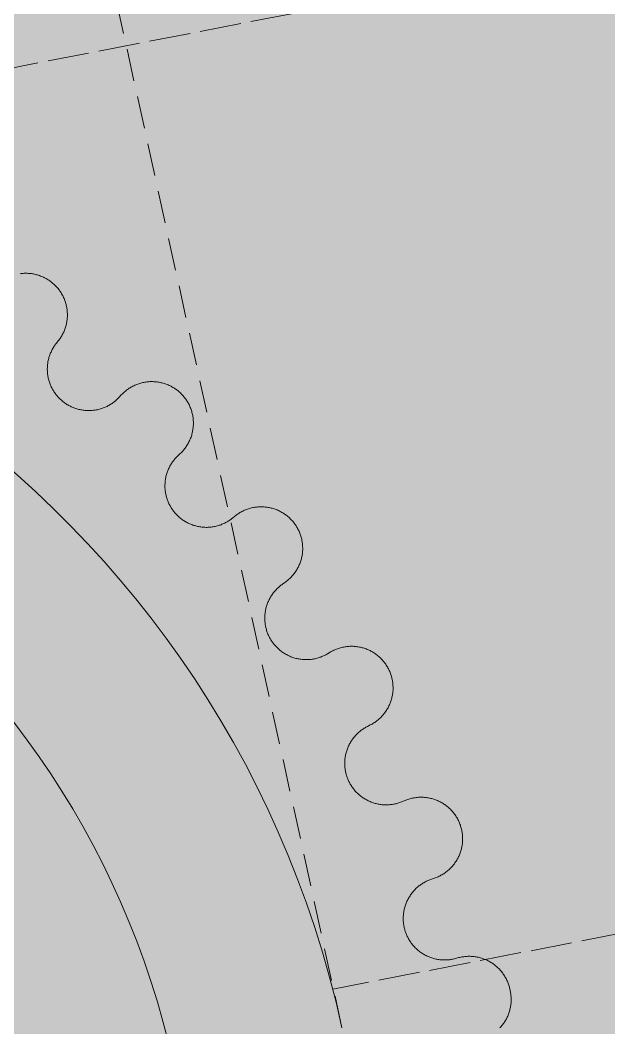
# Model space of a CAD drawing. Header units: millimetres. Extents: x 833941507 to 1669051331, y 817666127 to 1636299673.
# Drawn here: x 834549426.9 to 834549597.8, y 817983330.9 to 817983623.2 of the extents above; entities that cross this region are included whole.
import ezdxf

# ---------------------------------------------------------------- set-up
doc = ezdxf.new("R2010")
doc.units = ezdxf.units.MM
doc.header["$LTSCALE"] = 3
doc.linetypes.add('3A35X-MADL-P-LT-B01-0$0$ACAD_ISO02W033', pattern=[5, 4, -1])
doc.linetypes.add('B0703', pattern=[4.6875, 3.125, -1.5625])
for name, color, linetype, lineweight in [('Hatch (LTC&CB)', 252, 'Continuous', 35), ('UAJ-23FLOR-h', 251, 'Continuous', 9), ('UAJ-24STAI-a', 9, '3A35X-MADL-P-LT-B01-0$0$ACAD_ISO02W033', 13), ('UAJ-25CEIL-z', 8, 'B0703', 9), ('UAJ-42INFI', 1, 'Continuous', 18)]:
    doc.layers.add(name, color=color, linetype=linetype, lineweight=lineweight)
doc.layers.add('UAJ-00XREF', color=7, linetype='Continuous')

# ---------------------------------------------------------------- blocks, each defined once
blk = doc.blocks.new('GBP-LTC-LB01')
at = {"layer": 'UAJ-23FLOR-h'}
h = blk.add_hatch(dxfattribs=at)
h.set_pattern_fill('EARTH,_O', color=256, scale=180, angle=45)
h.set_pattern_definition([(48.9989, (834576001.8, 818046085.3), (-112.727, 1612.5107), [1143, -1143]), (48.9989, (834575678.3, 818046366.6), (-112.727, 1612.5107), [1143, -1143]), (48.9989, (834575354.8, 818046647.8), (-112.727, 1612.5107), [1143, -1143]), (138.9989, (834575340.7, 818046849.3), (-1612.5107, -112.727), [1143, -1143]), (138.9989, (834575621.9, 818047172.8), (-1612.5107, -112.727), [1143, -1143]), (138.9989, (834575903.1, 818047496.3), (-1612.5107, -112.727), [1143, -1143])])
h.paths.add_polyline_path([(834572173.05, 818200349.17), (834310583.74, 818182062.08), (834331502.24, 817882831.69), (834364939.69, 817885169.23), (834473095.7, 818011283.6), (834480533.7, 818020120.4), (834485095.05, 818025709.55), (834491375.7, 818033619), (834497063.4, 818041013), (834493145.8, 818043678.7), (834512788.5, 818074029.25), (834518712.45, 818083675.25), (834526231.3, 818096325.1), (834534646.05, 818111073.05), (834545956, 818131981.3), (834557204.6, 818154198.8), (834564040, 818168496.8), (834570941.16, 818183576.43), (834578367.8, 818200696.3)])
h.paths.add_polyline_path([(834382131.31, 817956469.98), (834418268.73, 817958996.07), (834422062.41, 817963855.9), (834428403.04, 817964299.38), (834467239.2, 818010695.58), (834466445.21, 818021738.79), (834476097.72, 818035709.03), (834485267.1, 818048983.2), (834487014.89, 818051460.43), (834497268.33, 818067303.42), (834492893.38, 818129890.09), (834448056.59, 818126755.66), (834416896.58, 818105052.11), (834382061.37, 818080788.99), (834386167.45, 818022059.16), (834377588.38, 818021459.47)], flags=16)
edge = h.paths.add_edge_path(flags=16)
edge.add_line((834540292.29, 818142076.07), (834533466.32, 818141614.13))
edge.add_line((834533466.32, 818141614.13), (834523258.01, 818143862.71))
edge.add_line((834523258.01, 818143862.71), (834525896.87, 818155838.93))
edge.add_arc((834558382.43, 818267025.45), 115835.02, 237.2183981, 253.7131266, ccw=False)
edge.add_line((834495664.92, 818169638.25), (834498267.59, 818132356.98))
edge.add_line((834498267.59, 818132356.98), (834496346.42, 818130135.01))
edge.add_line((834496346.42, 818130135.01), (834492879.88, 818129892.67))
edge.add_line((834492879.88, 818129892.67), (834494229.58, 818110587.62))
edge.add_line((834494229.58, 818110587.62), (834496326.13, 818110708.38))
edge.add_line((834496326.13, 818110708.38), (834498420.21, 818080753.55))
edge.add_line((834498420.21, 818080753.55), (834498046.12, 818080727.4))
edge.add_line((834498046.12, 818080727.4), (834498254.52, 818077746.38))
edge.add_line((834498254.52, 818077746.38), (834503061.09, 818078082.4))
edge.add_line((834503061.09, 818078082.4), (834504979.52, 818081212.1))
edge.add_line((834504979.52, 818081212.1), (834509429.02, 818088470.93))
edge.add_line((834509429.02, 818088470.93), (834515217.16, 818097913.59))
edge.add_line((834515217.16, 818097913.59), (834526067.43, 818116415.54))
edge.add_line((834526067.43, 818116415.54), (834532489.2, 818127888.68))
edge.add_line((834532489.2, 818127888.68), (834534830.9, 818132146.3))
edge.add_line((834534830.9, 818132146.3), (834540292.29, 818142076.07))
h = blk.add_hatch(dxfattribs=at)
h.set_pattern_fill('EARTH,_O', color=256, scale=180, angle=45)
h.set_pattern_definition([(45.0000001, (-1082349.7, 54794.9), (-3e-06, 1616.4461018), [1143, -1143]), (45.0000001, (-1082652.8, 55098), (-3e-06, 1616.4461018), [1143, -1143]), (45.0000001, (-1082955.9, 55401.1), (-3e-06, 1616.4461018), [1143, -1143]), (135.0000001, (-1082955.9, 55603.1), (-1616.4461018, -3e-06), [1143, -1143]), (135.0000001, (-1082652.8, 55906.2), (-1616.4461018, -3e-06), [1143, -1143]), (135.0000001, (-1082349.7, 56209.3), (-1616.4461018, -3e-06), [1143, -1143])])
h.paths.add_polyline_path([(834669469.25, 818015499.17), (834651080.82, 818014213.79), (834651091.33, 818014066.03), (834669479.76, 818015351.52)], flags=16)
edge = h.paths.add_edge_path()
edge.add_arc((834611763.61, 818123015.07), 22001.28, 94.000719, 118.688683)
edge.add_line((834601201.89, 818142315.5), (834593918.34, 818141228.38))
edge.add_arc((834611768.4, 818123014.03), 25502.69, 93.997159, 134.421275, ccw=False)
edge.add_line((834609990.68, 818148454.69), (834618164.36, 818149025.84))
edge.add_line((834618164.36, 818149025.84), (834618408.29, 818145534.91))
edge.add_line((834618408.29, 818145534.91), (834616365.41, 818145392.16))
edge.add_line((834616365.41, 818145392.16), (834616609.39, 818141900.69))
edge.add_line((834616609.39, 818141900.69), (834611621.55, 818141552.15))
edge.add_line((834611621.55, 818141552.15), (834611377.61, 818145043.07))
edge.add_line((834611377.61, 818145043.07), (834610228.61, 818144962.74))
h.paths.add_polyline_path([(834673232.94, 818197365.88), (834607546.49, 818192773.89), (834599172.5, 818174435.3), (834588349.1, 818152374.5), (834578621.55, 818133890.65), (834568418.3, 818115665.3), (834556456.7, 818095618.3), (834546606.4, 818080041.6), (834532219.3, 818058623.75), (834523692.15, 818046595.75), (834515683.5, 818035708.5), (834508244.2, 818025929.9), (834500656.3, 818016266.1), (834489786.8, 818002934.1), (834483448.3, 817995421.3), (834478637.6, 817989841.7), (834458453.75, 817967379.3), (834441506.5, 817949096.36), (834383075.75, 817886437.08), (834482026.69, 817893354.51), (834551919.04, 817920008.6), (834634905.13, 817930637.13), (834634023, 817939309.35), (834633770.07, 817941795.89), (834633577.69, 817943687.02), (834508697.04, 817930983.61), (834507053.46, 817930191.44), (834506409.46, 817939426.96), (834507656.94, 817945566.73), (834503417.08, 818006767.03), (834503064.37, 818011762.67), (834514052.91, 818025791.94), (834520784.65, 818034889.35), (834526318.86, 818042436.94), (834532381.69, 818050705.63), (834536345.72, 818056472.68), (834542258.41, 818065225.62), (834550405.86, 818077286.91), (834561579, 818095001.96), (834574522.66, 818117080.03), (834587768.88, 818140310.21), (834609774.13, 818143594.98), (834610001.97, 818140335.89), (834634252.54, 818142031.47), (834636806.9, 818105492.47), (834642791.48, 818105913.75), (834646278.56, 818056032.58), (834640293.17, 818055614.16), (834643382.34, 818011424.91), (834641138.41, 818011267.96), (834645775.78, 817944927.87), (834639048.36, 817944243.52), (834640362.12, 817931328.11), (834651070.39, 817932706.91), (834650587.67, 817936476.13), (834685105.74, 817940896.86), (834685588.46, 817937127.64), (834691373.79, 817937868.57)])
blk = doc.blocks.new('inf_010')
at = {"layer": 'UAJ-42INFI'}
for points in [[(889561728.47, 757792683.56), (889561728.66, 757792683.78), (889561728.86, 757792684.01), (889561729.05, 757792684.24), (889561729.23, 757792684.47), (889561729.41, 757792684.72), (889561729.58, 757792684.96), (889561729.74, 757792685.22), (889561729.9, 757792685.47), (889561730.06, 757792685.74), (889561730.21, 757792686), (889561730.35, 757792686.27), (889561730.48, 757792686.55), (889561730.61, 757792686.83), (889561730.73, 757792687.11), (889561730.85, 757792687.39), (889561730.95, 757792687.68), (889561731.05, 757792687.97), (889561731.14, 757792688.26), (889561731.23, 757792688.56), (889561731.31, 757792688.85), (889561731.37, 757792689.15), (889561731.44, 757792689.45), (889561731.49, 757792689.75), (889561731.54, 757792690.05), (889561731.57, 757792690.35), (889561731.61, 757792690.65), (889561731.63, 757792690.95), (889561731.64, 757792691.25), (889561731.65, 757792691.55), (889561731.65, 757792691.85), (889561731.65, 757792692.15), (889561731.63, 757792692.44), (889561731.61, 757792692.74), (889561731.58, 757792693.03), (889561731.55, 757792693.33), (889561731.5, 757792693.63), (889561731.45, 757792693.92), (889561731.39, 757792694.22), (889561731.33, 757792694.51), (889561731.25, 757792694.81), (889561731.17, 757792695.1), (889561731.08, 757792695.39), (889561730.99, 757792695.68), (889561730.88, 757792695.97), (889561730.77, 757792696.25), (889561730.65, 757792696.54), (889561730.53, 757792696.82), (889561730.39, 757792697.09), (889561730.25, 757792697.37), (889561730.11, 757792697.64), (889561729.95, 757792697.9), (889561729.79, 757792698.16), (889561729.63, 757792698.42), (889561729.45, 757792698.67), (889561729.28, 757792698.92), (889561729.09, 757792699.16), (889561728.9, 757792699.4), (889561728.71, 757792699.63), (889561728.51, 757792699.85), (889561728.3, 757792700.07), (889561728.09, 757792700.29), (889561727.88, 757792700.49), (889561727.66, 757792700.69), (889561727.44, 757792700.89), (889561727.21, 757792701.08), (889561726.98, 757792701.26), (889561726.74, 757792701.44), (889561726.5, 757792701.62), (889561726.25, 757792701.79), (889561726, 757792701.95), (889561725.74, 757792702.11), (889561725.47, 757792702.26), (889561725.21, 757792702.4), (889561724.94, 757792702.54), (889561724.66, 757792702.67), (889561724.38, 757792702.8), (889561724.1, 757792702.92), (889561723.81, 757792703.03), (889561723.52, 757792703.13), (889561723.23, 757792703.23), (889561722.94, 757792703.32), (889561722.64, 757792703.4), (889561722.34, 757792703.47), (889561722.05, 757792703.54), (889561721.75, 757792703.6), (889561721.44, 757792703.65), (889561721.14, 757792703.69), (889561720.84, 757792703.72), (889561720.54, 757792703.75), (889561720.24, 757792703.77), (889561719.94, 757792703.78), (889561719.64, 757792703.79), (889561719.34, 757792703.79), (889561719.04, 757792703.78), (889561718.74, 757792703.76)], [(889561744.96, 757792666), (889561744.77, 757792665.82), (889561744.57, 757792665.65), (889561744.37, 757792665.48), (889561744.16, 757792665.31), (889561743.94, 757792665.14), (889561743.72, 757792664.98), (889561743.5, 757792664.82), (889561743.27, 757792664.67), (889561743.03, 757792664.52), (889561742.79, 757792664.37), (889561742.54, 757792664.23), (889561742.29, 757792664.1), (889561742.04, 757792663.97), (889561741.78, 757792663.85), (889561741.51, 757792663.73), (889561741.25, 757792663.61), (889561740.97, 757792663.51), (889561740.7, 757792663.41), (889561740.42, 757792663.31), (889561740.14, 757792663.22), (889561739.85, 757792663.14), (889561739.56, 757792663.07), (889561739.27, 757792663), (889561738.97, 757792662.94), (889561738.68, 757792662.89), (889561738.38, 757792662.84), (889561738.08, 757792662.81), (889561737.78, 757792662.77), (889561737.48, 757792662.75), (889561737.17, 757792662.74), (889561736.87, 757792662.73), (889561736.57, 757792662.73), (889561736.26, 757792662.74), (889561735.96, 757792662.75), (889561735.66, 757792662.77), (889561735.36, 757792662.8), (889561735.06, 757792662.84), (889561734.76, 757792662.89), (889561734.46, 757792662.94), (889561734.17, 757792663), (889561733.87, 757792663.07), (889561733.58, 757792663.14), (889561733.3, 757792663.22), (889561733.01, 757792663.31), (889561732.73, 757792663.41), (889561732.46, 757792663.51), (889561732.18, 757792663.61), (889561731.91, 757792663.73), (889561731.65, 757792663.85), (889561731.39, 757792663.97), (889561731.13, 757792664.1), (889561730.88, 757792664.24), (889561730.63, 757792664.38), (889561730.39, 757792664.52), (889561730.15, 757792664.68), (889561729.92, 757792664.83), (889561729.69, 757792664.99), (889561729.47, 757792665.15), (889561729.25, 757792665.32), (889561729.04, 757792665.49), (889561728.84, 757792665.66), (889561728.64, 757792665.84), (889561728.45, 757792666.02), (889561728.26, 757792666.2), (889561728.07, 757792666.39), (889561727.89, 757792666.58), (889561727.71, 757792666.78), (889561727.54, 757792666.98), (889561727.36, 757792667.19), (889561727.19, 757792667.4), (889561727.03, 757792667.62), (889561726.87, 757792667.85), (889561726.71, 757792668.08), (889561726.55, 757792668.31), (889561726.41, 757792668.55), (889561726.26, 757792668.8), (889561726.12, 757792669.05), (889561725.99, 757792669.31), (889561725.86, 757792669.57), (889561725.74, 757792669.83), (889561725.62, 757792670.1), (889561725.51, 757792670.37), (889561725.41, 757792670.65), (889561725.31, 757792670.93), (889561725.22, 757792671.21), (889561725.14, 757792671.49), (889561725.06, 757792671.78), (889561724.99, 757792672.08), (889561724.92, 757792672.37), (889561724.87, 757792672.67), (889561724.82, 757792672.96), (889561724.78, 757792673.26), (889561724.74, 757792673.56), (889561724.72, 757792673.87), (889561724.7, 757792674.17), (889561724.69, 757792674.47), (889561724.68, 757792674.78), (889561724.69, 757792675.08), (889561724.7, 757792675.38), (889561724.72, 757792675.69), (889561724.75, 757792675.99), (889561724.78, 757792676.29), (889561724.82, 757792676.59), (889561724.87, 757792676.88), (889561724.93, 757792677.18), (889561724.99, 757792677.47), (889561725.06, 757792677.76), (889561725.14, 757792678.05), (889561725.23, 757792678.33), (889561725.32, 757792678.61), (889561725.42, 757792678.89), (889561725.52, 757792679.16), (889561725.63, 757792679.43), (889561725.74, 757792679.7), (889561725.87, 757792679.96), (889561725.99, 757792680.21), (889561726.13, 757792680.47), (889561726.26, 757792680.71), (889561726.4, 757792680.96), (889561726.55, 757792681.19), (889561726.7, 757792681.43), (889561726.86, 757792681.65), (889561727.02, 757792681.87), (889561727.18, 757792682.09), (889561727.34, 757792682.3), (889561727.51, 757792682.51), (889561727.69, 757792682.71), (889561727.86, 757792682.9)], [(889561727.86, 757792682.9), (889561728.47, 757792683.56)], [(889561761.5, 757792648.48), (889561761.73, 757792648.67), (889561761.95, 757792648.87), (889561762.17, 757792649.07), (889561762.38, 757792649.28), (889561762.6, 757792649.49), (889561762.8, 757792649.71), (889561763, 757792649.94), (889561763.2, 757792650.17), (889561763.39, 757792650.41), (889561763.57, 757792650.65), (889561763.75, 757792650.9), (889561763.92, 757792651.15), (889561764.09, 757792651.41), (889561764.25, 757792651.67), (889561764.4, 757792651.94), (889561764.55, 757792652.21), (889561764.69, 757792652.48), (889561764.82, 757792652.76), (889561764.95, 757792653.04), (889561765.07, 757792653.32), (889561765.18, 757792653.6), (889561765.28, 757792653.89), (889561765.38, 757792654.18), (889561765.46, 757792654.47), (889561765.54, 757792654.76), (889561765.62, 757792655.06), (889561765.68, 757792655.35), (889561765.74, 757792655.65), (889561765.79, 757792655.94), (889561765.84, 757792656.24), (889561765.87, 757792656.53), (889561765.9, 757792656.82), (889561765.92, 757792657.12), (889561765.93, 757792657.42), (889561765.94, 757792657.71), (889561765.94, 757792658.01), (889561765.93, 757792658.31), (889561765.92, 757792658.61), (889561765.89, 757792658.92), (889561765.86, 757792659.22), (889561765.82, 757792659.52), (889561765.78, 757792659.82), (889561765.72, 757792660.12), (889561765.66, 757792660.42), (889561765.59, 757792660.72), (889561765.51, 757792661.02), (889561765.43, 757792661.31), (889561765.34, 757792661.6), (889561765.24, 757792661.89), (889561765.13, 757792662.18), (889561765.02, 757792662.47), (889561764.89, 757792662.75), (889561764.77, 757792663.02), (889561764.63, 757792663.3), (889561764.49, 757792663.57), (889561764.34, 757792663.83), (889561764.19, 757792664.1), (889561764.03, 757792664.35), (889561763.86, 757792664.6), (889561763.69, 757792664.85), (889561763.51, 757792665.09), (889561763.33, 757792665.33), (889561763.14, 757792665.56), (889561762.95, 757792665.78), (889561762.75, 757792666), (889561762.55, 757792666.22), (889561762.34, 757792666.43), (889561762.12, 757792666.64), (889561761.9, 757792666.84), (889561761.67, 757792667.04), (889561761.44, 757792667.23), (889561761.2, 757792667.42), (889561760.96, 757792667.6), (889561760.71, 757792667.77), (889561760.45, 757792667.94), (889561760.2, 757792668.11), (889561759.93, 757792668.26), (889561759.67, 757792668.41), (889561759.4, 757792668.56), (889561759.12, 757792668.69), (889561758.84, 757792668.82), (889561758.56, 757792668.95), (889561758.28, 757792669.06), (889561757.99, 757792669.17), (889561757.7, 757792669.27), (889561757.41, 757792669.36), (889561757.12, 757792669.45), (889561756.82, 757792669.53), (889561756.53, 757792669.6), (889561756.23, 757792669.66), (889561755.94, 757792669.72), (889561755.64, 757792669.76), (889561755.34, 757792669.8), (889561755.05, 757792669.84), (889561754.75, 757792669.86), (889561754.46, 757792669.88), (889561754.16, 757792669.89), (889561753.86, 757792669.89), (889561753.57, 757792669.89), (889561753.27, 757792669.88), (889561752.97, 757792669.86), (889561752.67, 757792669.83), (889561752.37, 757792669.8), (889561752.07, 757792669.76), (889561751.77, 757792669.71), (889561751.47, 757792669.65), (889561751.17, 757792669.58), (889561750.87, 757792669.51), (889561750.58, 757792669.43), (889561750.28, 757792669.34), (889561749.99, 757792669.25), (889561749.7, 757792669.15), (889561749.41, 757792669.04), (889561749.13, 757792668.92), (889561748.85, 757792668.79), (889561748.57, 757792668.66), (889561748.3, 757792668.53), (889561748.03, 757792668.38), (889561747.77, 757792668.23), (889561747.51, 757792668.07), (889561747.25, 757792667.91), (889561747, 757792667.74), (889561746.76, 757792667.56), (889561746.52, 757792667.38), (889561746.28, 757792667.2), (889561746.05, 757792667.01), (889561745.83, 757792666.81), (889561745.61, 757792666.61)], [(889561745.61, 757792666.61), (889561744.96, 757792666)], [(889561775.33, 757792628.75), (889561775.11, 757792628.6), (889561774.89, 757792628.46), (889561774.66, 757792628.32), (889561774.43, 757792628.18), (889561774.2, 757792628.05), (889561773.96, 757792627.92), (889561773.71, 757792627.8), (889561773.46, 757792627.68), (889561773.2, 757792627.56), (889561772.95, 757792627.45), (889561772.68, 757792627.35), (889561772.42, 757792627.25), (889561772.14, 757792627.16), (889561771.87, 757792627.07), (889561771.59, 757792626.99), (889561771.31, 757792626.92), (889561771.03, 757792626.85), (889561770.74, 757792626.79), (889561770.45, 757792626.74), (889561770.16, 757792626.69), (889561769.86, 757792626.65), (889561769.56, 757792626.62), (889561769.27, 757792626.6), (889561768.97, 757792626.58), (889561768.67, 757792626.57), (889561768.36, 757792626.57), (889561768.06, 757792626.57), (889561767.76, 757792626.58), (889561767.46, 757792626.6), (889561767.16, 757792626.63), (889561766.85, 757792626.67), (889561766.55, 757792626.71), (889561766.25, 757792626.76), (889561765.96, 757792626.82), (889561765.66, 757792626.88), (889561765.37, 757792626.96), (889561765.07, 757792627.04), (889561764.79, 757792627.13), (889561764.5, 757792627.22), (889561764.22, 757792627.32), (889561763.94, 757792627.43), (889561763.66, 757792627.54), (889561763.39, 757792627.67), (889561763.12, 757792627.79), (889561762.85, 757792627.93), (889561762.59, 757792628.07), (889561762.34, 757792628.21), (889561762.09, 757792628.36), (889561761.84, 757792628.52), (889561761.6, 757792628.68), (889561761.37, 757792628.84), (889561761.14, 757792629.02), (889561760.91, 757792629.19), (889561760.69, 757792629.37), (889561760.48, 757792629.55), (889561760.27, 757792629.74), (889561760.07, 757792629.93), (889561759.87, 757792630.12), (889561759.68, 757792630.32), (889561759.5, 757792630.52), (889561759.32, 757792630.72), (889561759.15, 757792630.92), (889561758.98, 757792631.13), (889561758.82, 757792631.33), (889561758.67, 757792631.54), (889561758.51, 757792631.76), (889561758.36, 757792631.98), (889561758.22, 757792632.21), (889561758.08, 757792632.44), (889561757.94, 757792632.67), (889561757.81, 757792632.91), (889561757.68, 757792633.16), (889561757.56, 757792633.41), (889561757.44, 757792633.67), (889561757.33, 757792633.92), (889561757.22, 757792634.19), (889561757.12, 757792634.46), (889561757.02, 757792634.73), (889561756.93, 757792635), (889561756.85, 757792635.28), (889561756.77, 757792635.56), (889561756.7, 757792635.85), (889561756.64, 757792636.14), (889561756.58, 757792636.43), (889561756.53, 757792636.72), (889561756.49, 757792637.02), (889561756.45, 757792637.31), (889561756.42, 757792637.61), (889561756.4, 757792637.91), (889561756.39, 757792638.21), (889561756.38, 757792638.51), (889561756.38, 757792638.82), (889561756.39, 757792639.12), (889561756.41, 757792639.42), (889561756.43, 757792639.73), (889561756.47, 757792640.03), (889561756.51, 757792640.33), (889561756.55, 757792640.63), (889561756.61, 757792640.93), (889561756.67, 757792641.22), (889561756.74, 757792641.52), (889561756.82, 757792641.81), (889561756.9, 757792642.1), (889561756.99, 757792642.39), (889561757.09, 757792642.67), (889561757.2, 757792642.95), (889561757.31, 757792643.23), (889561757.43, 757792643.5), (889561757.55, 757792643.77), (889561757.68, 757792644.03), (889561757.82, 757792644.29), (889561757.96, 757792644.55), (889561758.1, 757792644.8), (889561758.26, 757792645.05), (889561758.41, 757792645.29), (889561758.58, 757792645.52), (889561758.74, 757792645.75), (889561758.91, 757792645.98), (889561759.09, 757792646.2), (889561759.27, 757792646.41), (889561759.45, 757792646.62), (889561759.64, 757792646.82), (889561759.82, 757792647.02), (889561760.02, 757792647.21), (889561760.21, 757792647.4), (889561760.41, 757792647.58), (889561760.61, 757792647.75), (889561760.81, 757792647.92)], [(889561760.81, 757792647.92), (889561761.5, 757792648.48)], [(889561789.2, 757792609.06), (889561789.46, 757792609.22), (889561789.7, 757792609.38), (889561789.95, 757792609.55), (889561790.19, 757792609.72), (889561790.43, 757792609.9), (889561790.67, 757792610.09), (889561790.9, 757792610.29), (889561791.12, 757792610.49), (889561791.35, 757792610.7), (889561791.56, 757792610.91), (889561791.77, 757792611.13), (889561791.98, 757792611.36), (889561792.18, 757792611.59), (889561792.38, 757792611.82), (889561792.57, 757792612.07), (889561792.75, 757792612.31), (889561792.93, 757792612.56), (889561793.1, 757792612.82), (889561793.26, 757792613.08), (889561793.42, 757792613.34), (889561793.57, 757792613.6), (889561793.71, 757792613.87), (889561793.85, 757792614.15), (889561793.98, 757792614.42), (889561794.1, 757792614.7), (889561794.21, 757792614.98), (889561794.32, 757792615.26), (889561794.42, 757792615.55), (889561794.51, 757792615.83), (889561794.6, 757792616.12), (889561794.68, 757792616.4), (889561794.75, 757792616.69), (889561794.81, 757792616.98), (889561794.86, 757792617.27), (889561794.91, 757792617.56), (889561794.95, 757792617.86), (889561794.99, 757792618.16), (889561795.02, 757792618.46), (889561795.04, 757792618.76), (889561795.05, 757792619.06), (889561795.05, 757792619.37), (889561795.05, 757792619.67), (889561795.04, 757792619.98), (889561795.02, 757792620.28), (889561794.99, 757792620.59), (889561794.96, 757792620.89), (889561794.92, 757792621.2), (889561794.87, 757792621.5), (889561794.81, 757792621.8), (889561794.75, 757792622.1), (889561794.67, 757792622.4), (889561794.59, 757792622.7), (889561794.51, 757792622.99), (889561794.41, 757792623.28), (889561794.31, 757792623.57), (889561794.2, 757792623.85), (889561794.09, 757792624.13), (889561793.96, 757792624.41), (889561793.84, 757792624.68), (889561793.7, 757792624.95), (889561793.56, 757792625.21), (889561793.41, 757792625.47), (889561793.26, 757792625.73), (889561793.1, 757792625.98), (889561792.94, 757792626.22), (889561792.77, 757792626.46), (889561792.59, 757792626.7), (889561792.4, 757792626.94), (889561792.21, 757792627.17), (889561792.02, 757792627.4), (889561791.81, 757792627.62), (889561791.6, 757792627.84), (889561791.39, 757792628.06), (889561791.17, 757792628.27), (889561790.94, 757792628.47), (889561790.71, 757792628.67), (889561790.47, 757792628.86), (889561790.23, 757792629.05), (889561789.98, 757792629.23), (889561789.73, 757792629.4), (889561789.47, 757792629.57), (889561789.21, 757792629.73), (889561788.94, 757792629.89), (889561788.68, 757792630.04), (889561788.4, 757792630.18), (889561788.13, 757792630.31), (889561787.85, 757792630.44), (889561787.57, 757792630.56), (889561787.29, 757792630.67), (889561787.01, 757792630.77), (889561786.72, 757792630.87), (889561786.43, 757792630.96), (889561786.15, 757792631.04), (889561785.86, 757792631.11), (889561785.57, 757792631.18), (889561785.28, 757792631.24), (889561784.99, 757792631.29), (889561784.69, 757792631.34), (889561784.4, 757792631.38), (889561784.1, 757792631.41), (889561783.8, 757792631.43), (889561783.5, 757792631.45), (889561783.2, 757792631.46), (889561782.89, 757792631.46), (889561782.59, 757792631.45), (889561782.29, 757792631.44), (889561781.98, 757792631.42), (889561781.68, 757792631.39), (889561781.37, 757792631.35), (889561781.07, 757792631.31), (889561780.77, 757792631.25), (889561780.47, 757792631.19), (889561780.17, 757792631.12), (889561779.87, 757792631.05), (889561779.58, 757792630.97), (889561779.28, 757792630.88), (889561778.99, 757792630.78), (889561778.71, 757792630.67), (889561778.42, 757792630.56), (889561778.14, 757792630.44), (889561777.87, 757792630.32), (889561777.59, 757792630.18), (889561777.33, 757792630.05), (889561777.06, 757792629.9), (889561776.8, 757792629.75), (889561776.55, 757792629.6), (889561776.3, 757792629.43), (889561776.06, 757792629.27)], [(889561776.06, 757792629.27), (889561775.33, 757792628.75)], [(889561800.08, 757792587.56), (889561799.84, 757792587.45), (889561799.6, 757792587.33), (889561799.36, 757792587.23), (889561799.11, 757792587.12), (889561798.86, 757792587.03), (889561798.6, 757792586.93), (889561798.34, 757792586.85), (889561798.08, 757792586.76), (889561797.81, 757792586.69), (889561797.54, 757792586.62), (889561797.26, 757792586.55), (889561796.98, 757792586.49), (889561796.7, 757792586.44), (889561796.42, 757792586.39), (889561796.13, 757792586.35), (889561795.84, 757792586.32), (889561795.55, 757792586.29), (889561795.26, 757792586.28), (889561794.96, 757792586.26), (889561794.67, 757792586.26), (889561794.37, 757792586.26), (889561794.07, 757792586.27), (889561793.77, 757792586.29), (889561793.47, 757792586.32), (889561793.17, 757792586.35), (889561792.88, 757792586.39), (889561792.58, 757792586.44), (889561792.28, 757792586.49), (889561791.98, 757792586.56), (889561791.69, 757792586.63), (889561791.4, 757792586.7), (889561791.1, 757792586.79), (889561790.82, 757792586.88), (889561790.53, 757792586.98), (889561790.24, 757792587.09), (889561789.96, 757792587.2), (889561789.69, 757792587.32), (889561789.41, 757792587.45), (889561789.14, 757792587.59), (889561788.88, 757792587.73), (889561788.62, 757792587.87), (889561788.36, 757792588.03), (889561788.11, 757792588.19), (889561787.86, 757792588.35), (889561787.62, 757792588.52), (889561787.38, 757792588.7), (889561787.15, 757792588.88), (889561786.92, 757792589.06), (889561786.7, 757792589.25), (889561786.48, 757792589.44), (889561786.27, 757792589.64), (889561786.07, 757792589.84), (889561785.87, 757792590.05), (889561785.68, 757792590.26), (889561785.5, 757792590.47), (889561785.32, 757792590.68), (889561785.14, 757792590.9), (889561784.98, 757792591.12), (889561784.82, 757792591.34), (889561784.66, 757792591.56), (889561784.52, 757792591.78), (889561784.37, 757792592.01), (889561784.24, 757792592.24), (889561784.11, 757792592.47), (889561783.98, 757792592.7), (889561783.86, 757792592.93), (889561783.75, 757792593.17), (889561783.64, 757792593.42), (889561783.53, 757792593.67), (889561783.43, 757792593.92), (889561783.33, 757792594.18), (889561783.24, 757792594.44), (889561783.15, 757792594.7), (889561783.07, 757792594.97), (889561783, 757792595.24), (889561782.93, 757792595.52), (889561782.87, 757792595.8), (889561782.81, 757792596.08), (889561782.76, 757792596.37), (889561782.72, 757792596.66), (889561782.68, 757792596.95), (889561782.65, 757792597.24), (889561782.63, 757792597.53), (889561782.61, 757792597.83), (889561782.61, 757792598.12), (889561782.61, 757792598.42), (889561782.61, 757792598.72), (889561782.63, 757792599.02), (889561782.65, 757792599.32), (889561782.68, 757792599.62), (889561782.72, 757792599.92), (889561782.76, 757792600.22), (889561782.81, 757792600.52), (889561782.87, 757792600.82), (889561782.94, 757792601.11), (889561783.02, 757792601.41), (889561783.1, 757792601.7), (889561783.19, 757792601.99), (889561783.29, 757792602.28), (889561783.39, 757792602.56), (889561783.5, 757792602.84), (889561783.62, 757792603.12), (889561783.74, 757792603.4), (889561783.87, 757792603.67), (889561784.01, 757792603.93), (889561784.16, 757792604.2), (889561784.3, 757792604.45), (889561784.46, 757792604.71), (889561784.62, 757792604.96), (889561784.79, 757792605.2), (889561784.96, 757792605.44), (889561785.14, 757792605.67), (889561785.32, 757792605.9), (889561785.5, 757792606.12), (889561785.69, 757792606.34), (889561785.89, 757792606.55), (889561786.09, 757792606.75), (889561786.29, 757792606.95), (889561786.49, 757792607.14), (889561786.7, 757792607.33), (889561786.91, 757792607.51), (889561787.12, 757792607.68), (889561787.34, 757792607.85), (889561787.55, 757792608.01), (889561787.77, 757792608.17), (889561787.99, 757792608.32), (889561788.22, 757792608.46), (889561788.44, 757792608.6)], [(889561788.44, 757792608.6), (889561789.2, 757792609.06)], [(889561800.88, 757792587.97), (889561800.08, 757792587.56)], [(889561811.01, 757792566.09), (889561811.28, 757792566.21), (889561811.55, 757792566.34), (889561811.82, 757792566.47), (889561812.08, 757792566.61), (889561812.35, 757792566.75), (889561812.6, 757792566.91), (889561812.86, 757792567.07), (889561813.11, 757792567.24), (889561813.36, 757792567.41), (889561813.61, 757792567.59), (889561813.85, 757792567.78), (889561814.09, 757792567.97), (889561814.32, 757792568.17), (889561814.55, 757792568.38), (889561814.77, 757792568.59), (889561814.98, 757792568.81), (889561815.2, 757792569.03), (889561815.4, 757792569.26), (889561815.6, 757792569.49), (889561815.79, 757792569.73), (889561815.98, 757792569.97), (889561816.16, 757792570.22), (889561816.33, 757792570.47), (889561816.5, 757792570.72), (889561816.66, 757792570.98), (889561816.81, 757792571.24), (889561816.96, 757792571.5), (889561817.1, 757792571.77), (889561817.23, 757792572.04), (889561817.35, 757792572.31), (889561817.47, 757792572.58), (889561817.58, 757792572.86), (889561817.69, 757792573.13), (889561817.78, 757792573.41), (889561817.87, 757792573.7), (889561817.96, 757792573.99), (889561818.03, 757792574.28), (889561818.1, 757792574.57), (889561818.16, 757792574.87), (889561818.22, 757792575.16), (889561818.27, 757792575.46), (889561818.31, 757792575.77), (889561818.34, 757792576.07), (889561818.37, 757792576.37), (889561818.38, 757792576.68), (889561818.39, 757792576.99), (889561818.39, 757792577.29), (889561818.39, 757792577.6), (889561818.38, 757792577.91), (889561818.35, 757792578.21), (889561818.32, 757792578.52), (889561818.29, 757792578.82), (889561818.24, 757792579.12), (889561818.19, 757792579.43), (889561818.13, 757792579.72), (889561818.06, 757792580.02), (889561817.99, 757792580.32), (889561817.91, 757792580.61), (889561817.82, 757792580.89), (889561817.72, 757792581.18), (889561817.62, 757792581.46), (889561817.51, 757792581.74), (889561817.4, 757792582.01), (889561817.28, 757792582.28), (889561817.15, 757792582.55), (889561817.02, 757792582.81), (889561816.87, 757792583.08), (889561816.72, 757792583.33), (889561816.57, 757792583.59), (889561816.41, 757792583.85), (889561816.24, 757792584.1), (889561816.06, 757792584.34), (889561815.88, 757792584.59), (889561815.69, 757792584.82), (889561815.49, 757792585.06), (889561815.29, 757792585.29), (889561815.08, 757792585.51), (889561814.87, 757792585.73), (889561814.65, 757792585.95), (889561814.42, 757792586.16), (889561814.19, 757792586.36), (889561813.96, 757792586.56), (889561813.72, 757792586.75), (889561813.47, 757792586.93), (889561813.23, 757792587.11), (889561812.97, 757792587.28), (889561812.72, 757792587.45), (889561812.46, 757792587.6), (889561812.19, 757792587.75), (889561811.93, 757792587.9), (889561811.66, 757792588.03), (889561811.39, 757792588.16), (889561811.11, 757792588.28), (889561810.84, 757792588.4), (889561810.56, 757792588.51), (889561810.28, 757792588.61), (889561810, 757792588.7), (889561809.72, 757792588.79), (889561809.43, 757792588.87), (889561809.14, 757792588.94), (889561808.85, 757792589.01), (889561808.55, 757792589.07), (889561808.26, 757792589.12), (889561807.96, 757792589.16), (889561807.65, 757792589.2), (889561807.35, 757792589.23), (889561807.05, 757792589.25), (889561806.74, 757792589.27), (889561806.43, 757792589.27), (889561806.13, 757792589.27), (889561805.82, 757792589.26), (889561805.51, 757792589.24), (889561805.21, 757792589.22), (889561804.9, 757792589.19), (889561804.6, 757792589.15), (889561804.3, 757792589.1), (889561804, 757792589.04), (889561803.7, 757792588.98), (889561803.4, 757792588.91), (889561803.11, 757792588.83), (889561802.82, 757792588.75), (889561802.53, 757792588.66), (889561802.24, 757792588.56), (889561801.96, 757792588.45), (889561801.68, 757792588.34), (889561801.41, 757792588.22), (889561801.14, 757792588.1), (889561800.88, 757792587.97)], [(889561818.71, 757792543.27), (889561818.46, 757792543.18), (889561818.21, 757792543.11), (889561817.95, 757792543.04), (889561817.69, 757792542.97), (889561817.43, 757792542.91), (889561817.16, 757792542.85), (889561816.89, 757792542.8), (889561816.62, 757792542.76), (889561816.34, 757792542.72), (889561816.06, 757792542.69), (889561815.78, 757792542.67), (889561815.5, 757792542.65), (889561815.21, 757792542.64), (889561814.92, 757792542.63), (889561814.63, 757792542.63), (889561814.34, 757792542.64), (889561814.05, 757792542.66), (889561813.76, 757792542.68), (889561813.46, 757792542.71), (889561813.17, 757792542.75), (889561812.88, 757792542.79), (889561812.58, 757792542.85), (889561812.29, 757792542.91), (889561812, 757792542.97), (889561811.71, 757792543.05), (889561811.42, 757792543.13), (889561811.13, 757792543.22), (889561810.84, 757792543.32), (889561810.56, 757792543.42), (889561810.28, 757792543.53), (889561810, 757792543.65), (889561809.72, 757792543.78), (889561809.45, 757792543.91), (889561809.18, 757792544.05), (889561808.91, 757792544.2), (889561808.65, 757792544.35), (889561808.39, 757792544.51), (889561808.14, 757792544.68), (889561807.89, 757792544.85), (889561807.65, 757792545.02), (889561807.41, 757792545.21), (889561807.18, 757792545.4), (889561806.95, 757792545.59), (889561806.73, 757792545.79), (889561806.51, 757792545.99), (889561806.3, 757792546.2), (889561806.1, 757792546.41), (889561805.9, 757792546.62), (889561805.71, 757792546.84), (889561805.52, 757792547.06), (889561805.34, 757792547.29), (889561805.17, 757792547.52), (889561805.01, 757792547.75), (889561804.85, 757792547.98), (889561804.69, 757792548.22), (889561804.55, 757792548.45), (889561804.41, 757792548.69), (889561804.27, 757792548.93), (889561804.15, 757792549.18), (889561804.02, 757792549.42), (889561803.91, 757792549.66), (889561803.8, 757792549.91), (889561803.7, 757792550.15), (889561803.6, 757792550.39), (889561803.51, 757792550.64), (889561803.43, 757792550.89), (889561803.35, 757792551.14), (889561803.27, 757792551.4), (889561803.2, 757792551.66), (889561803.14, 757792551.93), (889561803.08, 757792552.2), (889561803.02, 757792552.47), (889561802.98, 757792552.74), (889561802.93, 757792553.02), (889561802.9, 757792553.3), (889561802.87, 757792553.59), (889561802.85, 757792553.87), (889561802.83, 757792554.16), (889561802.82, 757792554.45), (889561802.82, 757792554.74), (889561802.83, 757792555.03), (889561802.84, 757792555.32), (889561802.86, 757792555.62), (889561802.89, 757792555.91), (889561802.92, 757792556.21), (889561802.97, 757792556.5), (889561803.01, 757792556.8), (889561803.07, 757792557.09), (889561803.14, 757792557.39), (889561803.21, 757792557.68), (889561803.29, 757792557.97), (889561803.38, 757792558.26), (889561803.47, 757792558.55), (889561803.57, 757792558.84), (889561803.68, 757792559.12), (889561803.8, 757792559.4), (889561803.92, 757792559.68), (889561804.05, 757792559.95), (889561804.19, 757792560.22), (889561804.33, 757792560.49), (889561804.48, 757792560.75), (889561804.64, 757792561.01), (889561804.8, 757792561.26), (889561804.97, 757792561.51), (889561805.14, 757792561.76), (889561805.32, 757792562), (889561805.51, 757792562.23), (889561805.7, 757792562.46), (889561805.89, 757792562.68), (889561806.09, 757792562.9), (889561806.29, 757792563.11), (889561806.5, 757792563.32), (889561806.71, 757792563.52), (889561806.93, 757792563.71), (889561807.15, 757792563.9), (889561807.37, 757792564.08), (889561807.59, 757792564.25), (889561807.82, 757792564.42), (889561808.05, 757792564.58), (889561808.28, 757792564.74), (889561808.52, 757792564.89), (889561808.75, 757792565.03), (889561808.99, 757792565.16), (889561809.23, 757792565.29), (889561809.47, 757792565.42), (889561809.71, 757792565.53), (889561809.95, 757792565.64), (889561810.19, 757792565.75)], [(889561810.19, 757792565.75), (889561811.01, 757792566.09)], [(889561819.56, 757792543.55), (889561818.71, 757792543.27)], [(889561826.48, 757792520.46), (889561826.76, 757792520.54), (889561827.05, 757792520.62), (889561827.33, 757792520.72), (889561827.61, 757792520.82), (889561827.89, 757792520.92), (889561828.17, 757792521.04), (889561828.45, 757792521.16), (889561828.72, 757792521.29), (889561828.99, 757792521.43), (889561829.26, 757792521.57), (889561829.53, 757792521.72), (889561829.79, 757792521.88), (889561830.05, 757792522.05), (889561830.3, 757792522.22), (889561830.55, 757792522.39), (889561830.8, 757792522.58), (889561831.04, 757792522.77), (889561831.27, 757792522.97), (889561831.5, 757792523.17), (889561831.73, 757792523.38), (889561831.95, 757792523.59), (889561832.16, 757792523.81), (889561832.37, 757792524.03), (889561832.57, 757792524.26), (889561832.76, 757792524.49), (889561832.95, 757792524.73), (889561833.14, 757792524.97), (889561833.31, 757792525.21), (889561833.48, 757792525.46), (889561833.64, 757792525.71), (889561833.8, 757792525.96), (889561833.94, 757792526.22), (889561834.09, 757792526.48), (889561834.22, 757792526.74), (889561834.35, 757792527.01), (889561834.47, 757792527.28), (889561834.59, 757792527.56), (889561834.7, 757792527.84), (889561834.81, 757792528.12), (889561834.9, 757792528.41), (889561834.99, 757792528.7), (889561835.08, 757792528.99), (889561835.15, 757792529.29), (889561835.22, 757792529.59), (889561835.28, 757792529.89), (889561835.33, 757792530.19), (889561835.38, 757792530.49), (889561835.42, 757792530.8), (889561835.45, 757792531.1), (889561835.47, 757792531.41), (889561835.48, 757792531.72), (889561835.49, 757792532.02), (889561835.49, 757792532.33), (889561835.48, 757792532.63), (889561835.46, 757792532.94), (889561835.44, 757792533.24), (889561835.41, 757792533.54), (889561835.37, 757792533.84), (889561835.32, 757792534.14), (889561835.27, 757792534.44), (889561835.21, 757792534.73), (889561835.14, 757792535.02), (889561835.07, 757792535.31), (889561834.98, 757792535.59), (889561834.9, 757792535.87), (889561834.8, 757792536.15), (889561834.7, 757792536.43), (889561834.59, 757792536.71), (889561834.47, 757792536.99), (889561834.35, 757792537.26), (889561834.21, 757792537.53), (889561834.07, 757792537.8), (889561833.93, 757792538.07), (889561833.77, 757792538.33), (889561833.61, 757792538.59), (889561833.45, 757792538.85), (889561833.27, 757792539.1), (889561833.09, 757792539.35), (889561832.91, 757792539.59), (889561832.71, 757792539.83), (889561832.51, 757792540.07), (889561832.31, 757792540.29), (889561832.1, 757792540.52), (889561831.88, 757792540.73), (889561831.66, 757792540.95), (889561831.44, 757792541.15), (889561831.21, 757792541.35), (889561830.97, 757792541.54), (889561830.73, 757792541.73), (889561830.49, 757792541.91), (889561830.24, 757792542.08), (889561829.99, 757792542.25), (889561829.74, 757792542.41), (889561829.48, 757792542.56), (889561829.22, 757792542.71), (889561828.96, 757792542.85), (889561828.7, 757792542.98), (889561828.43, 757792543.11), (889561828.16, 757792543.23), (889561827.88, 757792543.34), (889561827.6, 757792543.45), (889561827.32, 757792543.55), (889561827.03, 757792543.64), (889561826.74, 757792543.73), (889561826.44, 757792543.81), (889561826.15, 757792543.88), (889561825.85, 757792543.95), (889561825.55, 757792544), (889561825.25, 757792544.05), (889561824.94, 757792544.1), (889561824.64, 757792544.13), (889561824.33, 757792544.16), (889561824.03, 757792544.18), (889561823.72, 757792544.19), (889561823.41, 757792544.19), (889561823.11, 757792544.19), (889561822.8, 757792544.17), (889561822.5, 757792544.15), (889561822.19, 757792544.13), (889561821.89, 757792544.09), (889561821.59, 757792544.05), (889561821.29, 757792544), (889561821, 757792543.94), (889561820.7, 757792543.88), (889561820.41, 757792543.81), (889561820.12, 757792543.73), (889561819.84, 757792543.64), (889561819.56, 757792543.55)], [(889561830.85, 757792496.77), (889561830.59, 757792496.72), (889561830.33, 757792496.68), (889561830.07, 757792496.65), (889561829.8, 757792496.62), (889561829.53, 757792496.6), (889561829.26, 757792496.58), (889561828.98, 757792496.57), (889561828.7, 757792496.57), (889561828.43, 757792496.57), (889561828.14, 757792496.58), (889561827.86, 757792496.59), (889561827.58, 757792496.61), (889561827.29, 757792496.64), (889561827.01, 757792496.68), (889561826.72, 757792496.72), (889561826.44, 757792496.77), (889561826.15, 757792496.83), (889561825.86, 757792496.89), (889561825.58, 757792496.96), (889561825.29, 757792497.04), (889561825.01, 757792497.13), (889561824.72, 757792497.22), (889561824.44, 757792497.33), (889561824.16, 757792497.43), (889561823.88, 757792497.55), (889561823.61, 757792497.67), (889561823.34, 757792497.8), (889561823.07, 757792497.94), (889561822.8, 757792498.08), (889561822.54, 757792498.24), (889561822.28, 757792498.39), (889561822.02, 757792498.56), (889561821.77, 757792498.73), (889561821.52, 757792498.9), (889561821.28, 757792499.09), (889561821.04, 757792499.28), (889561820.81, 757792499.47), (889561820.59, 757792499.67), (889561820.36, 757792499.87), (889561820.15, 757792500.08), (889561819.94, 757792500.3), (889561819.74, 757792500.52), (889561819.54, 757792500.74), (889561819.35, 757792500.97), (889561819.16, 757792501.2), (889561818.98, 757792501.44), (889561818.81, 757792501.67), (889561818.65, 757792501.91), (889561818.49, 757792502.16), (889561818.34, 757792502.41), (889561818.19, 757792502.65), (889561818.05, 757792502.9), (889561817.92, 757792503.16), (889561817.8, 757792503.41), (889561817.68, 757792503.67), (889561817.57, 757792503.92), (889561817.46, 757792504.18), (889561817.36, 757792504.43), (889561817.27, 757792504.69), (889561817.19, 757792504.95), (889561817.11, 757792505.21), (889561817.04, 757792505.46), (889561816.97, 757792505.72), (889561816.91, 757792505.97), (889561816.86, 757792506.23), (889561816.81, 757792506.49), (889561816.76, 757792506.75), (889561816.72, 757792507.02), (889561816.69, 757792507.29), (889561816.67, 757792507.56), (889561816.65, 757792507.83), (889561816.63, 757792508.11), (889561816.62, 757792508.39), (889561816.62, 757792508.67), (889561816.63, 757792508.95), (889561816.64, 757792509.24), (889561816.66, 757792509.52), (889561816.68, 757792509.81), (889561816.72, 757792510.1), (889561816.76, 757792510.39), (889561816.8, 757792510.67), (889561816.86, 757792510.96), (889561816.92, 757792511.25), (889561816.99, 757792511.54), (889561817.06, 757792511.83), (889561817.15, 757792512.11), (889561817.24, 757792512.4), (889561817.34, 757792512.68), (889561817.44, 757792512.96), (889561817.56, 757792513.24), (889561817.68, 757792513.52), (889561817.8, 757792513.8), (889561817.94, 757792514.07), (889561818.08, 757792514.34), (889561818.23, 757792514.6), (889561818.38, 757792514.86), (889561818.54, 757792515.12), (889561818.71, 757792515.37), (889561818.89, 757792515.62), (889561819.07, 757792515.86), (889561819.25, 757792516.1), (889561819.44, 757792516.34), (889561819.64, 757792516.56), (889561819.84, 757792516.79), (889561820.05, 757792517), (889561820.26, 757792517.22), (889561820.48, 757792517.42), (889561820.7, 757792517.62), (889561820.92, 757792517.81), (889561821.15, 757792518), (889561821.38, 757792518.18), (889561821.62, 757792518.35), (889561821.86, 757792518.52), (889561822.1, 757792518.68), (889561822.34, 757792518.84), (889561822.59, 757792518.98), (889561822.83, 757792519.12), (889561823.08, 757792519.26), (889561823.33, 757792519.38), (889561823.58, 757792519.5), (889561823.84, 757792519.62), (889561824.09, 757792519.73), (889561824.34, 757792519.83), (889561824.6, 757792519.92), (889561824.85, 757792520.01), (889561825.11, 757792520.09), (889561825.36, 757792520.16), (889561825.61, 757792520.23)], [(889561825.61, 757792520.23), (889561826.48, 757792520.46)], [(889561832, 757792496.98), (889561830.85, 757792496.77)], [(889561846.03, 757792487.16), (889561845.98, 757792487.44), (889561845.92, 757792487.73), (889561845.85, 757792488.02), (889561845.78, 757792488.3), (889561845.7, 757792488.59), (889561845.61, 757792488.87), (889561845.52, 757792489.15), (889561845.41, 757792489.43), (889561845.3, 757792489.71), (889561845.19, 757792489.99), (889561845.06, 757792490.26), (889561844.93, 757792490.53), (889561844.8, 757792490.8), (889561844.65, 757792491.07), (889561844.5, 757792491.33), (889561844.34, 757792491.58), (889561844.18, 757792491.84), (889561844.01, 757792492.09), (889561843.83, 757792492.33), (889561843.65, 757792492.57), (889561843.46, 757792492.81), (889561843.27, 757792493.04), (889561843.07, 757792493.26), (889561842.86, 757792493.48), (889561842.65, 757792493.69), (889561842.44, 757792493.9), (889561842.22, 757792494.1), (889561842, 757792494.3), (889561841.77, 757792494.48), (889561841.54, 757792494.67), (889561841.31, 757792494.84), (889561841.07, 757792495.01), (889561840.83, 757792495.18), (889561840.59, 757792495.34), (889561840.34, 757792495.49), (889561840.08, 757792495.64), (889561839.82, 757792495.78), (889561839.56, 757792495.92), (889561839.29, 757792496.05), (889561839.02, 757792496.17), (889561838.74, 757792496.29), (889561838.47, 757792496.4), (889561838.18, 757792496.5), (889561837.9, 757792496.6), (889561837.61, 757792496.69), (889561837.32, 757792496.77), (889561837.03, 757792496.84), (889561836.73, 757792496.91), (889561836.44, 757792496.97), (889561836.14, 757792497.02), (889561835.84, 757792497.07), (889561835.54, 757792497.11), (889561835.24, 757792497.14), (889561834.94, 757792497.16), (889561834.64, 757792497.18), (889561834.35, 757792497.18), (889561834.05, 757792497.18), (889561833.75, 757792497.18), (889561833.45, 757792497.16), (889561833.16, 757792497.14), (889561832.86, 757792497.11), (889561832.57, 757792497.07), (889561832.28, 757792497.03), (889561832, 757792496.98)], [(889561842.41, 757792475.82), (889561842.63, 757792476.02), (889561842.84, 757792476.23), (889561843.05, 757792476.44), (889561843.25, 757792476.66), (889561843.44, 757792476.89), (889561843.63, 757792477.11), (889561843.81, 757792477.34), (889561843.98, 757792477.57), (889561844.15, 757792477.81), (889561844.31, 757792478.05), (889561844.47, 757792478.3), (889561844.62, 757792478.55), (889561844.77, 757792478.81), (889561844.91, 757792479.07), (889561845.05, 757792479.34), (889561845.18, 757792479.61), (889561845.3, 757792479.88), (889561845.41, 757792480.16), (889561845.52, 757792480.44), (889561845.62, 757792480.72), (889561845.72, 757792481.01), (889561845.81, 757792481.3), (889561845.89, 757792481.59), (889561845.96, 757792481.88), (889561846.03, 757792482.17), (889561846.08, 757792482.47), (889561846.14, 757792482.77), (889561846.18, 757792483.07), (889561846.21, 757792483.36), (889561846.24, 757792483.66), (889561846.26, 757792483.96), (889561846.28, 757792484.26), (889561846.28, 757792484.56), (889561846.28, 757792484.86), (889561846.27, 757792485.16), (889561846.25, 757792485.45), (889561846.23, 757792485.74), (889561846.2, 757792486.04), (889561846.16, 757792486.33), (889561846.12, 757792486.61)], [(889561846.12, 757792486.61), (889561846.03, 757792487.16)]]:
    blk.add_lwpolyline(points, dxfattribs=at)
blk = doc.blocks.new('3A35X-MADL-P-LT-B01-0')
at = {"layer": 'UAJ-24STAI-a'}
for p, q in [((834550669.02, 817983850.45), (834549194.24, 817983564.67)), ((834550794.47, 817983589.55), (834549517.59, 817983342.12))]:
    blk.add_line(p, q, dxfattribs=at)
at = {"layer": 'UAJ-25CEIL-z'}
blk.add_line((834549520.29, 817983330.89), (834548253.15, 817989096.34), dxfattribs=at)
at = {"layer": 'UAJ-42INFI'}
for radius in [300, 250]:
    blk.add_arc((834549227.28, 817983266.49), radius, 12.3966, 100.8332, dxfattribs=at)
at = {"rotation": 3.998908525164564}
blk.add_blockref('inf_010', (-0.01, 0.01), dxfattribs=at)

msp = doc.modelspace()

# ---------------------------------------------------------------- hatches: boundary and pattern name
at = {"layer": 'Hatch (LTC&CB)'}
h = msp.add_hatch(dxfattribs=at)
h.set_pattern_fill('ANSI38', color=256, scale=100)
h.set_pattern_definition([(318.99984, (834479093.73, 818230174.15), (208.29942, 239.6197), []), (48.99984, (834479093.73, 818230174.15), (176.97914, 687.53882), [793.75, -476.25])])
edge = h.paths.add_edge_path()
edge.add_line((834601196.19, 818142314.52), (834603754.26, 818142696.37))
edge.add_line((834603754.26, 818142696.37), (834603901.9, 818141707.33))
edge.add_line((834603901.9, 818141707.33), (834603810.47, 818141693.69))
edge.add_arc((834611763.29, 818123016.36), 20300, 113.064358, 141.357581)
edge.add_line((834595907.81, 818135692.86), (834595395.45, 818135656.86))
edge.add_line((834595395.45, 818135656.86), (834583111.72, 818114341.03))
edge.add_line((834583111.72, 818114341.03), (834578121.58, 818106513.89))
edge.add_line((834578121.58, 818106513.89), (834575731.65, 818102809.5))
edge.add_line((834575731.65, 818102809.5), (834574387.45, 818100725.98))
edge.add_line((834574387.45, 818100725.98), (834573113.98, 818098752.1))
edge.add_line((834573113.98, 818098752.1), (834573145.25, 818098730.65))
edge.add_line((834573145.25, 818098730.65), (834569989.11, 818093770.2))
edge.add_line((834569989.11, 818093770.2), (834566535, 818088385.68))
edge.add_line((834566535, 818088385.68), (834566514.09, 818088398.3))
edge.add_line((834566514.09, 818088398.3), (834558743.61, 818076256.63))
edge.add_line((834558743.61, 818076256.63), (834557653.4, 818074495.71))
edge.add_line((834557653.4, 818074495.71), (834553498.92, 818068288.56))
edge.add_line((834553498.92, 818068288.56), (834548580.86, 818060932.13))
edge.add_line((834548580.86, 818060932.13), (834544328.26, 818054726.34))
edge.add_line((834544328.26, 818054726.34), (834544332.15, 818054704.66))
edge.add_line((834544332.15, 818054704.66), (834540324.6, 818048716.69))
edge.add_line((834540324.6, 818048716.69), (834541041.32, 818048232.54))
edge.add_line((834541041.32, 818048232.54), (834540089.73, 818046823.83))
edge.add_line((834540089.73, 818046823.83), (834539737.55, 818047061.73))
edge.add_line((834539737.55, 818047061.73), (834533115.75, 818038377.74))
edge.add_line((834533115.75, 818038377.74), (834515220.96, 818015146.63))
edge.add_arc((834538026.01, 818000636.26), 27030, 147.532263, 176.187088)
edge.add_line((834511055.84, 818002433.72), (834511444.99, 817996891.23))
edge.add_line((834511444.99, 817996891.23), (834511474.11, 817996474.65))
edge.add_line((834511474.11, 817996474.65), (834508641.22, 817996276.61))
edge.add_line((834508641.22, 817996276.61), (834508910.68, 817992422.05))
edge.add_line((834508910.68, 817992422.05), (834511353.38, 817992955.96))
edge.add_line((834511353.38, 817992955.96), (834513357.66, 817964213.01))
edge.add_line((834513357.66, 817964213.01), (834513308.95, 817964209.6))
edge.add_line((834513308.95, 817964209.6), (834513879.4, 817955918.75))
edge.add_line((834513879.4, 817955918.75), (834514876.61, 817955988.46))
edge.add_line((834514876.61, 817955988.46), (834515053.07, 817953464.41))
edge.add_arc((834528221.07, 817954382.99), 13200, 183.990417, 259.837233)
edge.add_line((834525891.99, 817941390.09), (834525974.53, 817940578.71))
edge.add_line((834525974.53, 817940578.71), (834555356.34, 817943567.49))
edge.add_line((834555356.34, 817943567.49), (834594711.69, 817947570.8))
edge.add_line((834594711.69, 817947570.8), (834594754.2, 817947152.96))
edge.add_line((834594754.2, 817947152.96), (834616096.9, 817949323.98))
edge.add_line((834616096.9, 817949323.98), (834631854.21, 817950926.85))
edge.add_line((834631854.21, 817950926.85), (834631836.71, 817951177.16))
edge.add_line((834631836.71, 817951177.16), (834639760.38, 817951731.08))
edge.add_line((834639760.38, 817951731.08), (834640506.97, 817944391.59))
edge.add_line((834640506.97, 817944391.59), (834508703.57, 817930984.28))
edge.add_line((834508703.57, 817930984.28), (834508663.51, 817930982.16))
edge.add_line((834508663.51, 817930982.16), (834507053.46, 817930191.44))
edge.add_line((834507053.46, 817930191.44), (834506409.46, 817939426.96))
edge.add_line((834506409.46, 817939426.96), (834507674.95, 817945699.32))
edge.add_line((834507674.95, 817945699.32), (834503067.5, 818011766.68))
edge.add_line((834503067.5, 818011766.68), (834515005.94, 818027008.3))
edge.add_line((834515005.94, 818027008.3), (834526318.86, 818042436.95))
edge.add_line((834526318.86, 818042436.95), (834533248.43, 818051887.55))
edge.add_line((834533248.43, 818051887.55), (834545204.94, 818069586.37))
edge.add_line((834545204.94, 818069586.37), (834551695.41, 818079200.62))
edge.add_line((834551695.41, 818079200.62), (834551700.66, 818079300.57))
edge.add_line((834551700.66, 818079300.57), (834554860.11, 818084257.51))
edge.add_line((834554860.11, 818084257.51), (834556162.94, 818086301.54))
edge.add_line((834556162.94, 818086301.54), (834561579.11, 818095002.15))
edge.add_line((834561579.11, 818095002.15), (834564610.19, 818100023.59))
edge.add_line((834564610.19, 818100023.59), (834566711.84, 818103505.28))
edge.add_line((834566711.84, 818103505.28), (834567220.96, 818104369.68))
edge.add_line((834567220.96, 818104369.68), (834571219.85, 818111331.33))
edge.add_line((834571219.85, 818111331.33), (834579233.58, 818125278.3))
edge.add_line((834579233.58, 818125278.3), (834584805.19, 818135090.79))
edge.add_line((834584805.19, 818135090.79), (834587768.44, 818140310.15))
edge.add_line((834587768.44, 818140310.15), (834593953.37, 818141233.38))
edge.add_arc((834611682.41, 818123278.84), 25232.61, 93.846032, 134.637937, ccw=False)
edge.add_line((834609989.92, 818148454.62), (834618164.07, 818149025.82))
edge.add_line((834618164.07, 818149025.82), (834618408.01, 818145534.9))
edge.add_line((834618408.01, 818145534.9), (834616365.13, 818145392.15))
edge.add_line((834616365.13, 818145392.15), (834616609.11, 818141900.67))
edge.add_line((834616609.11, 818141900.67), (834611621.27, 818141552.12))
edge.add_line((834611621.27, 818141552.12), (834611377.33, 818145043.04))
edge.add_arc((834611845.2, 818122938.11), 22109.88, 91.212521, 118.792578)
h = msp.add_hatch(color=256, dxfattribs=at)
h.dxf.hatch_style = 1
edge = h.paths.add_edge_path()
edge.add_line((834513358.83, 817964213.1), (834514805.29, 817964314.21))
edge.add_line((834514805.29, 817964314.21), (834514905.32, 817962883.32))
edge.add_line((834514905.32, 817962883.32), (834522015.98, 817959924.65))
edge.add_line((834522015.98, 817959924.65), (834527599.83, 817958234.85))
edge.add_line((834527599.83, 817958234.85), (834531627.41, 817957331.96))
edge.add_line((834531627.41, 817957331.96), (834538597.73, 817957185.8))
edge.add_line((834538597.73, 817957185.8), (834550283.84, 817958000.71))
edge.add_line((834550283.84, 817958000.71), (834576164.25, 817960699.31))
edge.add_arc((834571429.66, 818001700.88), 41274.03, 276.586959, 289.104779)
edge.add_line((834584938.52, 817962700.16), (834585387.44, 817962731.44))
edge.add_line((834585387.44, 817962731.44), (834585119.41, 817966565.54))
edge.add_line((834585119.41, 817966565.54), (834584671.75, 817966534.24))
edge.add_line((834584671.75, 817966534.24), (834582845.22, 817993361.89))
edge.add_line((834582845.22, 817993361.89), (834584586.66, 817993483.63))
edge.add_line((834584586.66, 817993483.63), (834584565.21, 817993788.17))
edge.add_line((834584565.21, 817993788.17), (834583546.6, 817993716.97))
edge.add_line((834583546.6, 817993716.97), (834579511.62, 818051438.28))
edge.add_line((834579511.62, 818051438.28), (834571357.07, 818050868.21))
edge.add_line((834571357.07, 818050868.21), (834571728.42, 818045556.24))
edge.add_line((834571728.42, 818045556.24), (834551421, 818044136.6))
edge.add_line((834551421, 818044136.6), (834550915.36, 818053251.15))
edge.add_line((834550915.36, 818053251.15), (834550067.43, 818053191.87))
edge.add_line((834550067.43, 818053191.87), (834547980.34, 818050328.44))
edge.add_line((834547980.34, 818050328.44), (834547993.72, 818050137.14))
edge.add_line((834547993.72, 818050137.14), (834537098.76, 818035335.08))
edge.add_line((834537098.76, 818035335.08), (834533115.75, 818038377.74))
edge.add_line((834533115.75, 818038377.74), (834521762.77, 818023639.24))
edge.add_line((834521762.77, 818023639.24), (834515226.35, 818015153.63))
edge.add_arc((834538313.07, 818000540.46), 27322.9, 147.66747, 176.026674)
edge.add_line((834511055.84, 818002433.72), (834511474.11, 817996474.65))
edge.add_line((834511474.11, 817996474.65), (834508641.22, 817996276.61))
edge.add_line((834508641.22, 817996276.61), (834508910.68, 817992422.05))
edge.add_line((834508910.68, 817992422.05), (834511349.45, 817992955.1))
edge.add_line((834511349.45, 817992955.1), (834511354.85, 817992876.6))
edge.add_line((834511354.85, 817992876.6), (834513358.66, 817964213.08))
edge.add_line((834513358.66, 817964213.08), (834513358.83, 817964213.1))

# ---------------------------------------------------------------- block references
msp.add_blockref('GBP-LTC-LB01', (0, 0))
at = {"layer": 'UAJ-00XREF', "ltscale": 10, "rotation": 8.262983694057247e-05}
msp.add_blockref('3A35X-MADL-P-LT-B01-0', (1179.72, -1203.53), dxfattribs=at)

doc.saveas('drawing.dxf')
